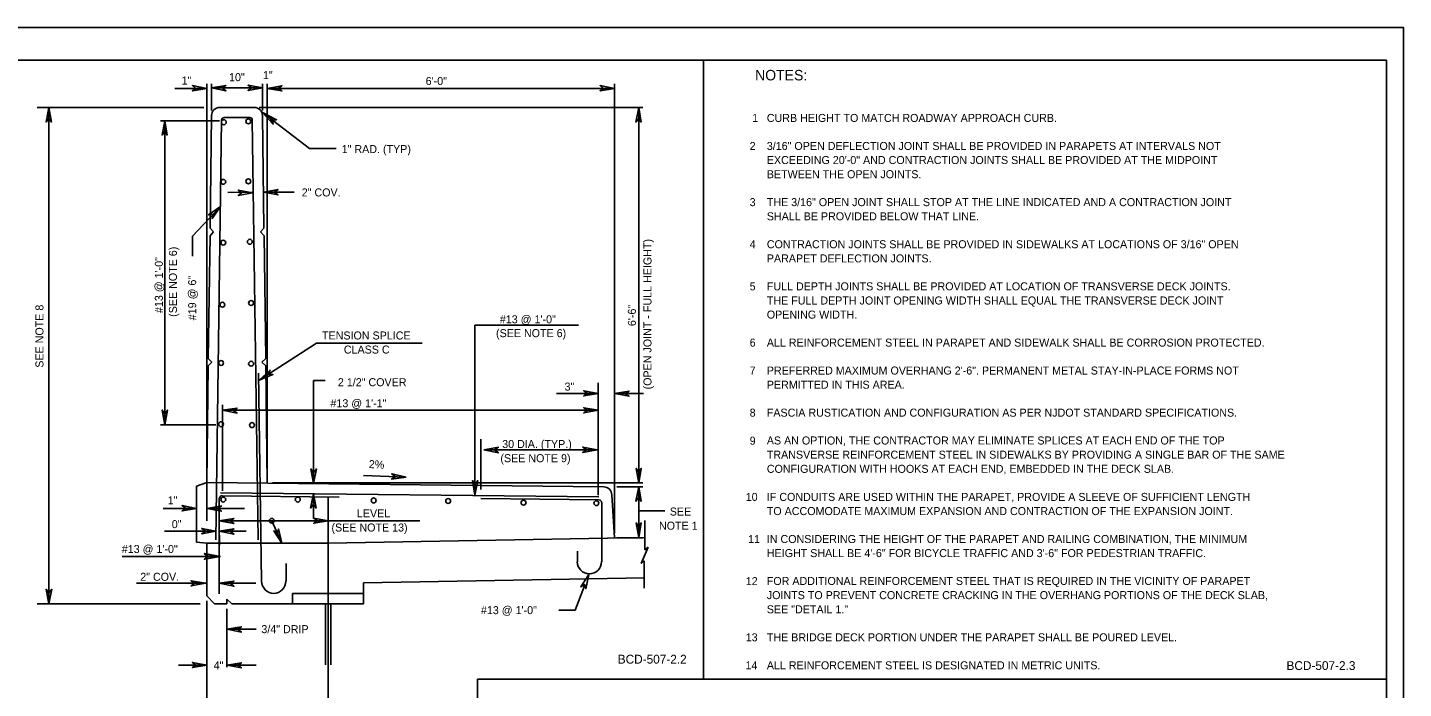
# Model space of a CAD drawing. Extents: x 528.22 to 531.18, y 154.44 to 156.27.
# Drawn here: x 529.419 to 531.177, y 155.427 to 156.272 of the extents above; entities that cross this region are included whole.
import ezdxf

# ---------------------------------------------------------------- set-up
doc = ezdxf.new("R2010")
doc.units = 0
for name, color, linetype in [('Level 1', 7, 'Continuous'), ('Level 2', 7, 'Continuous'), ('Level 41', 7, 'Continuous'), ('Level 5', 7, 'Continuous'), ('Level 6', 7, 'Continuous')]:
    doc.layers.add(name, color=color, linetype=linetype)

msp = doc.modelspace()

# ---------------------------------------------------------------- linework, layer by layer
at = {"layer": 'Level 1'}
for p, q in [((528.2192, 156.2717), (531.1775, 156.2717)), ((528.4058, 156.23), (531.1558, 156.23)), ((530.2827, 155.439), (530.2827, 156.23)), ((531.1558, 156.23), (530.7884, 156.23)), ((531.1558, 154.48), (531.1558, 156.23)), ((531.1558, 156.083), (531.1558, 156.23)), ((529.994, 155.439), (531.1558, 155.439)), ((529.994, 155.2741), (529.994, 155.439))]:
    msp.add_line(p, q, dxfattribs=at)
for points in [[(529.648, 156.1939), (529.6296, 156.1975), (529.6342, 156.1939), (529.6296, 156.1909)], [(529.648, 156.1939), (529.6296, 156.1975), (529.6342, 156.1939), (529.6296, 156.1909)], [(529.6539, 156.1946), (529.6726, 156.1909), (529.6677, 156.1946), (529.6726, 156.1975)], [(529.7192, 156.1946), (529.7008, 156.1978), (529.7054, 156.1946), (529.7008, 156.1913)], [(529.7192, 156.1946), (529.7008, 156.1978), (529.7054, 156.1946), (529.7008, 156.1913)], [(529.7254, 156.1939), (529.7441, 156.1906), (529.7392, 156.1939), (529.7441, 156.1972)], [(529.7254, 156.1939), (529.7441, 156.1906), (529.7392, 156.1939), (529.7441, 156.1972)], [(530.169, 156.1939), (530.1506, 156.1975), (530.1552, 156.1939), (530.1506, 156.1909)], [(530.169, 156.1939), (530.1506, 156.1975), (530.1552, 156.1939), (530.1506, 156.1909)], [(529.4462, 156.1693), (529.4426, 156.1509), (529.4462, 156.1555), (529.4495, 156.1509)], [(529.4462, 156.1693), (529.4426, 156.1509), (529.4462, 156.1555), (529.4495, 156.1509)], [(529.7192, 156.1631), (529.7329, 156.1483), (529.7313, 156.1539), (529.7372, 156.1539)], [(529.7192, 156.1631), (529.732, 156.149), (529.73, 156.1545), (529.7359, 156.1542)], [(529.7192, 156.1631), (529.732, 156.149), (529.73, 156.1545), (529.7359, 156.1542)], [(530.2001, 156.1693), (530.1965, 156.1509), (530.2001, 156.1555), (530.2031, 156.1509)], [(530.2001, 156.1693), (530.1965, 156.1509), (530.2001, 156.1555), (530.2031, 156.1509)], [(529.5945, 156.1526), (529.5909, 156.1342), (529.5945, 156.1388), (529.5974, 156.1342)], [(529.5945, 156.1526), (529.5909, 156.1342), (529.5945, 156.1388), (529.5974, 156.1342)], [(529.7064, 156.0604), (529.6883, 156.064), (529.6926, 156.0604), (529.6883, 156.0571)], [(529.7205, 156.0614), (529.7392, 156.0577), (529.7343, 156.0614), (529.7392, 156.0646)], [(529.7205, 156.0614), (529.7392, 156.0577), (529.7343, 156.0614), (529.7392, 156.0646)], [(529.6657, 156.043), (529.6503, 156.0322), (529.6562, 156.0331), (529.6549, 156.0276)], [(529.7149, 155.8212), (529.7326, 155.8281), (529.7267, 155.8287), (529.729, 155.834)], [(529.7149, 155.8212), (529.7326, 155.8281), (529.7267, 155.8287), (529.729, 155.834)], [(530.1483, 155.8038), (530.1299, 155.8074), (530.1345, 155.8038), (530.1299, 155.8009)], [(530.1483, 155.8038), (530.1299, 155.8074), (530.1345, 155.8038), (530.1299, 155.8009)], [(530.169, 155.8038), (530.1877, 155.8005), (530.1827, 155.8038), (530.1877, 155.8071)], [(530.169, 155.8038), (530.1877, 155.8005), (530.1827, 155.8038), (530.1877, 155.8071)], [(529.5945, 155.7641), (529.5978, 155.7828), (529.5945, 155.7779), (529.5912, 155.7828)], [(529.5945, 155.7641), (529.5978, 155.7828), (529.5945, 155.7779), (529.5912, 155.7828)], [(529.668, 155.7825), (529.6867, 155.7789), (529.6818, 155.7825), (529.6867, 155.7854)], [(529.668, 155.7825), (529.6867, 155.7789), (529.6818, 155.7825), (529.6867, 155.7854)], [(530.1483, 155.7825), (530.1299, 155.7858), (530.1345, 155.7825), (530.1299, 155.7792)], [(530.002, 155.732), (530.0207, 155.7283), (530.0157, 155.732), (530.0207, 155.7352)], [(530.002, 155.732), (530.0207, 155.7283), (530.0157, 155.732), (530.0207, 155.7352)], [(530.147, 155.732), (530.1286, 155.7356), (530.1332, 155.732), (530.1286, 155.7287)], [(530.147, 155.732), (530.1286, 155.7356), (530.1332, 155.732), (530.1286, 155.7287)], [(529.7844, 155.689), (529.7881, 155.7077), (529.7844, 155.7028), (529.7812, 155.7077)], [(529.7844, 155.689), (529.7881, 155.7077), (529.7844, 155.7028), (529.7812, 155.7077)], [(530.2001, 155.6896), (530.2034, 155.7083), (530.2001, 155.7034), (530.1969, 155.7083)], [(530.2001, 155.6896), (530.2034, 155.7083), (530.2001, 155.7034), (530.1969, 155.7083)], [(529.9029, 155.6969), (529.8845, 155.7011), (529.8891, 155.6975), (529.8842, 155.6946)], [(529.9029, 155.6969), (529.8845, 155.7011), (529.8891, 155.6975), (529.8842, 155.6946)], [(529.9908, 155.6739), (529.9944, 155.6926), (529.9908, 155.6873), (529.9875, 155.6926)], [(529.9908, 155.6739), (529.9944, 155.6926), (529.9908, 155.6873), (529.9875, 155.6926)], [(529.7844, 155.6759), (529.7808, 155.6575), (529.7844, 155.6621), (529.7877, 155.6575)], [(529.7844, 155.6759), (529.7808, 155.6575), (529.7844, 155.6621), (529.7877, 155.6575)], [(530.2001, 155.6847), (530.1965, 155.6663), (530.2001, 155.6709), (530.2031, 155.6663)], [(529.6348, 155.6572), (529.6165, 155.6608), (529.6211, 155.6572), (529.6165, 155.6539)], [(529.648, 155.6572), (529.6667, 155.6535), (529.6617, 155.6572), (529.6667, 155.6604)], [(529.664, 155.6414), (529.6827, 155.6378), (529.6778, 155.6414), (529.6827, 155.6444)], [(529.664, 155.6414), (529.6827, 155.6378), (529.6778, 155.6414), (529.6827, 155.6444)], [(529.8031, 155.6414), (529.7848, 155.6447), (529.7894, 155.6414), (529.7848, 155.6381)], [(529.8031, 155.6414), (529.7848, 155.6447), (529.7894, 155.6414), (529.7848, 155.6381)], [(530.2001, 155.6198), (530.2034, 155.6385), (530.2001, 155.6335), (530.1969, 155.6385)], [(529.6598, 155.628), (529.6417, 155.6316), (529.6463, 155.628), (529.6417, 155.6247)], [(529.664, 155.628), (529.6827, 155.6243), (529.6778, 155.628), (529.6827, 155.6309)], [(529.7441, 155.6129), (529.7395, 155.6309), (529.7385, 155.625), (529.7336, 155.6283)], [(529.6654, 155.5958), (529.645, 155.5994), (529.6496, 155.5958), (529.645, 155.5922)], [(529.6634, 155.5955), (529.645, 155.5991), (529.6496, 155.5955), (529.645, 155.5922)], [(529.6634, 155.5955), (529.645, 155.5991), (529.6496, 155.5955), (529.645, 155.5922)], [(529.6463, 155.5614), (529.628, 155.5646), (529.6325, 155.5614), (529.628, 155.5581)], [(529.664, 155.5614), (529.6827, 155.5577), (529.6778, 155.5614), (529.6827, 155.5643)], [(530.1362, 155.5728), (530.1263, 155.5568), (530.1312, 155.56), (530.1325, 155.5545)], [(529.4462, 155.5351), (529.4498, 155.5538), (529.4462, 155.5489), (529.4429, 155.5538)], [(529.4462, 155.5351), (529.4498, 155.5538), (529.4462, 155.5489), (529.4429, 155.5538)], [(529.6736, 155.5026), (529.6923, 155.499), (529.6873, 155.5026), (529.6923, 155.5059)], [(529.6736, 155.5026), (529.6923, 155.499), (529.6873, 155.5026), (529.6923, 155.5059)], [(529.648, 155.4567), (529.6296, 155.4603), (529.6342, 155.4567), (529.6296, 155.4537)], [(529.648, 155.4567), (529.6296, 155.4603), (529.6342, 155.4567), (529.6296, 155.4537)], [(529.6736, 155.4567), (529.6923, 155.4534), (529.6873, 155.4567), (529.6923, 155.46)], [(529.6736, 155.4567), (529.6923, 155.4534), (529.6873, 155.4567), (529.6923, 155.46)]]:
    msp.add_lwpolyline(points, close=True, dxfattribs=at)
at = {"layer": 'Level 2'}
for p, q in [((529.6644, 156.1693), (529.7087, 156.1693)), ((529.6539, 156.1591), (529.6522, 156.0151)), ((529.7192, 156.1591), (529.7211, 156.0151)), ((529.6522, 156.0056), (529.6499, 155.8488)), ((529.6568, 156.0105), (529.6522, 156.0151)), ((529.6568, 156.0105), (529.6522, 156.0056)), ((529.7165, 156.0105), (529.7211, 156.0151)), ((529.7165, 156.0105), (529.7215, 156.0056)), ((529.7215, 156.0056), (529.7234, 155.8488)), ((529.6545, 155.8442), (529.6496, 155.8392)), ((529.6545, 155.8442), (529.6499, 155.8488)), ((529.7185, 155.8442), (529.7234, 155.8488)), ((529.7185, 155.8442), (529.7234, 155.8392)), ((529.6496, 155.8392), (529.648, 155.6903)), ((529.7234, 155.8392), (529.7254, 155.6896)), ((529.648, 155.6903), (529.6348, 155.6857)), ((529.6348, 155.6857), (529.6348, 155.6142)), ((529.648, 155.6903), (530.1555, 155.6847)), ((529.8031, 155.6716), (529.8031, 155.3783)), ((530.1657, 155.6745), (530.169, 155.6194)), ((530.2077, 155.604), (530.2077, 155.6417)), ((530.208, 155.6201), (529.8031, 155.6129)), ((529.648, 155.6129), (529.6348, 155.6142)), ((529.8031, 155.6129), (529.648, 155.6129)), ((529.648, 155.6129), (529.648, 155.5453)), ((530.2123, 155.6076), (530.2031, 155.5869)), ((530.2077, 155.604), (530.2123, 155.6076)), ((530.2031, 155.5869), (530.207, 155.5902)), ((530.207, 155.5902), (530.207, 155.5554)), ((530.208, 155.5682), (529.8484, 155.562)), ((529.648, 155.5453), (529.6581, 155.5351)), ((529.7575, 155.5482), (529.8484, 155.5482)), ((529.7575, 155.5482), (529.8484, 155.5482)), ((529.7575, 155.5482), (529.7575, 155.5351)), ((529.8484, 155.5351), (529.8484, 155.562)), ((529.6581, 155.5351), (529.6736, 155.5351)), ((529.6736, 155.5413), (529.6736, 155.5351)), ((529.6736, 155.5413), (529.6801, 155.5351)), ((529.6801, 155.5351), (529.8484, 155.5351)), ((529.7999, 155.5351), (529.7999, 155.4573)), ((529.8064, 155.5351), (529.8064, 155.4573))]:
    msp.add_line(p, q, dxfattribs=at)
for centre in [(529.6698, 156.1506), (529.7012, 156.1517), (529.6691, 156.0744), (529.7012, 156.0751), (529.6691, 155.9968), (529.703, 155.9979), (529.668, 155.9174), (529.7047, 155.9196), (529.6663, 155.843), (529.7047, 155.842), (529.6663, 155.7647), (529.7058, 155.7636), (529.6691, 155.6684), (529.7643, 155.6684), (529.8613, 155.6673), (529.9566, 155.6666), (530.0529, 155.6645), (530.146, 155.6638)]:
    msp.add_circle(centre, 0.00313, dxfattribs=at)
for centre, start, end in [((529.6645, 156.1591), 90, 179.2258), ((529.7088, 156.1591), 0.7742, 90), ((530.1553, 155.6743), 0, 89.3489)]:
    msp.add_arc(centre, 0.0104, start, end, dxfattribs=at)
at = {"layer": 'Level 41'}
msp.add_lwpolyline([(528.2192, 156.2717), (531.1775, 156.2717), (531.1775, 154.4383), (528.2192, 154.4383)], close=True, dxfattribs=at)
at = {"layer": 'Level 5'}
for p, q in [((529.648, 155.6969), (529.648, 156.1995)), ((529.6539, 156.1657), (529.6539, 156.1995)), ((529.6539, 156.1657), (529.6539, 156.1995)), ((529.7192, 156.1657), (529.7192, 156.1995)), ((529.7254, 155.6959), (529.7254, 156.1995)), ((530.169, 155.6257), (530.169, 156.1995)), ((529.648, 156.1939), (529.607, 156.1939)), ((529.7192, 156.1946), (529.6539, 156.1946)), ((529.7254, 156.1939), (529.9472, 156.1939)), ((530.169, 156.1939), (529.9472, 156.1939)), ((529.6444, 156.1693), (529.4314, 156.1693)), ((529.4462, 156.1693), (529.4462, 155.5351)), ((529.7149, 156.1693), (530.2054, 156.1693)), ((529.7192, 156.1631), (529.7792, 156.1171)), ((530.2001, 155.6896), (530.2001, 156.1693)), ((529.6644, 156.1526), (529.5889, 156.1526)), ((529.5945, 155.7641), (529.5945, 156.1526)), ((529.7792, 156.1171), (529.8133, 156.1171)), ((529.6749, 156.0607), (529.7077, 156.0614)), ((529.7201, 156.0614), (529.7598, 156.0614)), ((529.6657, 156.043), (529.6296, 156.0052)), ((529.6296, 156.0052), (529.6296, 155.9793)), ((529.9908, 155.6739), (529.9908, 155.8914)), ((529.9908, 155.8914), (530.123, 155.8914)), ((529.7149, 155.8212), (529.7884, 155.8681)), ((529.7884, 155.8681), (529.9232, 155.8681)), ((529.7844, 155.689), (529.7844, 155.8205)), ((529.7844, 155.8205), (529.7992, 155.8205)), ((530.1483, 155.6742), (530.1483, 155.8176)), ((530.1483, 155.8038), (530.0948, 155.8038)), ((530.169, 155.8038), (530.206, 155.8038)), ((529.668, 155.6795), (529.668, 155.7894)), ((529.668, 155.7825), (530.1483, 155.7825)), ((530.169, 155.6257), (530.169, 155.7792)), ((529.6598, 155.7641), (529.5889, 155.7641)), ((529.9984, 155.6814), (529.9984, 155.7454)), ((530.002, 155.732), (530.147, 155.732)), ((529.6348, 155.6857), (529.6348, 155.6499)), ((529.648, 155.6903), (529.648, 155.6414)), ((529.732, 155.6896), (530.2054, 155.6896)), ((529.9029, 155.6969), (529.8484, 155.6991)), ((529.7844, 155.6759), (529.7844, 155.6444)), ((530.1722, 155.6847), (530.2054, 155.6847)), ((530.2001, 155.6198), (530.2001, 155.6847)), ((529.5922, 155.6572), (529.6348, 155.6572)), ((529.648, 155.6572), (529.6962, 155.6572)), ((530.2001, 155.6542), (530.2333, 155.6542)), ((529.664, 155.6414), (529.9203, 155.6414)), ((529.731, 155.6414), (529.7441, 155.6129)), ((529.8031, 155.6339), (529.8031, 155.6467)), ((529.6594, 155.628), (529.5938, 155.628)), ((529.6985, 155.628), (529.664, 155.628)), ((529.6644, 155.6102), (529.6644, 155.623)), ((530.1722, 155.6194), (530.2054, 155.6194)), ((529.6634, 155.5955), (529.54, 155.5955)), ((529.648, 155.5614), (529.5581, 155.5614)), ((529.7106, 155.5614), (529.664, 155.5614)), ((530.1306, 155.5584), (530.1188, 155.5272)), ((529.6398, 155.5351), (529.4314, 155.5351)), ((529.648, 155.539), (529.648, 155.4774)), ((529.648, 155.539), (529.648, 155.3691)), ((529.6736, 155.5289), (529.6736, 155.4541)), ((530.1188, 155.5272), (530.0981, 155.5272)), ((529.6736, 155.5026), (529.711, 155.5026)), ((529.648, 155.4567), (529.6119, 155.4567)), ((529.6736, 155.4567), (529.711, 155.4567)), ((529.7999, 155.4656), (529.7999, 155.4629))]:
    msp.add_line(p, q, dxfattribs=at)
msp.add_circle((529.731, 155.6414), 0.00303, dxfattribs=at)
at = {"layer": 'Level 6'}
for points in [[(529.667, 156.1535), (529.6594, 155.6171)], [(529.6703, 156.1565), (529.7031, 156.1565)], [(529.706, 156.1535), (529.7136, 155.6171)], [(529.7142, 155.8301), (529.7178, 155.564)], [(529.664, 155.6703), (529.664, 155.6273)], [(529.6657, 155.6772), (530.149, 155.6719)], [(529.6677, 155.6732), (529.8173, 155.6716)], [(529.9984, 155.6699), (530.1493, 155.668)], [(530.1529, 155.6647), (530.1529, 155.6194)], [(529.664, 155.6273), (529.664, 155.5479)], [(530.1529, 155.5889), (530.1529, 155.6194)], [(530.1217, 155.5889), (530.1217, 155.6027)], [(529.7493, 155.564), (529.7493, 155.5866)]]:
    msp.add_lwpolyline(points, dxfattribs=at)
for centre, radius, start, end in [((529.6702, 156.1533), 0.00324, 90, 179.2258), ((529.703, 156.1533), 0.00324, 0.7742, 90), ((529.6676, 155.6702), 0.00324, 90, 179.2258), ((530.1494, 155.6647), 0.00324, 0, 89.3489), ((530.1371, 155.589), 0.0155, 180, 0), ((530.1371, 155.589), 0.0155, 0, 1.7373), ((529.7336, 155.5641), 0.0155, 180, 0), ((529.7336, 155.5641), 0.0155, 0, 1.7373)]:
    msp.add_arc(centre, radius, start, end, dxfattribs=at)

# ---------------------------------------------------------------- texts
at = {"layer": 'Level 1'}
for s, height, p in [('10"', 0.01023, (529.6765, 156.2031)), ('1"', 0.01023, (529.7198, 156.2057)), ('NOTES:', 0.0134, (530.3488, 156.2041)), ('1"', 0.01023, (529.6158, 156.1988)), ('6\'-0"', 0.01023, (529.9278, 156.1982)), ('1', 0.0102, (530.3451, 156.151)), ('CURB HEIGHT TO MATCH ROADWAY APPROACH CURB.', 0.010228, (530.3638, 156.151)), ('2', 0.0102, (530.3419, 156.1152)), ('3/16" OPEN DEFLECTION JOINT SHALL BE PROVIDED IN PARAPETS AT INTERVALS NOT', 0.010228, (530.3638, 156.1152)), ('1" RAD. (TYP)', 0.010228, (529.8205, 156.1112)), ('EXCEEDING 20\'-0" AND CONTRACTION JOINTS SHALL BE PROVIDED AT THE MIDPOINT', 0.010228, (530.3638, 156.0972)), ('BETWEEN THE OPEN JOINTS.', 0.010228, (530.3638, 156.0791)), ('2" COV.', 0.01023, (529.7694, 156.0558)), ('3', 0.0102, (530.3419, 156.0434)), ('THE 3/16" OPEN JOINT SHALL STOP AT THE LINE INDICATED AND A CONTRACTION JOINT', 0.010228, (530.3638, 156.0434)), ('SHALL BE PROVIDED BELOW THAT LINE.', 0.010228, (530.3638, 156.0253)), ('4', 0.0102, (530.3419, 155.9896)), ('CONTRACTION JOINTS SHALL BE PROVIDED IN SIDEWALKS AT LOCATIONS OF 3/16" OPEN', 0.010228, (530.3638, 155.9896)), ('PARAPET DEFLECTION JOINTS.', 0.010228, (530.3638, 155.9715)), ('5', 0.0102, (530.3419, 155.9358)), ('FULL DEPTH JOINTS SHALL BE PROVIDED AT LOCATION OF TRANSVERSE DECK JOINTS.', 0.010228, (530.3638, 155.9358)), ('THE FULL DEPTH JOINT OPENING WIDTH SHALL EQUAL THE TRANSVERSE DECK JOINT', 0.010228, (530.3638, 155.9177)), ('#13 @ 1\'-0"', 0.010228, (530.0226, 155.8937)), ('OPENING WIDTH.', 0.010228, (530.3638, 155.8997)), ('TENSION SPLICE', 0.010228, (529.7953, 155.873)), ('(SEE NOTE 6)', 0.010228, (530.0177, 155.876)), ('CLASS C', 0.01023, (529.8232, 155.855)), ('6', 0.0102, (530.3419, 155.8639)), ('ALL REINFORCEMENT STEEL IN PARAPET AND SIDEWALK SHALL BE CORROSION PROTECTED.', 0.010228, (530.3638, 155.8639)), ('7', 0.0102, (530.3419, 155.8282)), ('PREFERRED MAXIMUM OVERHANG 2\'-6". PERMANENT METAL STAY-IN-PLACE FORMS NOT', 0.010228, (530.3638, 155.8282)), ('2 1/2" COVER', 0.010228, (529.8156, 155.8133)), ('3"', 0.01023, (530.1053, 155.8077)), ('PERMITTED IN THIS AREA.', 0.010228, (530.3638, 155.8101)), ('#13 @ 1\'-1"', 0.010228, (529.8061, 155.7864)), ('8', 0.0102, (530.3419, 155.7744)), ('FASCIA RUSTICATION AND CONFIGURATION AS PER NJDOT STANDARD SPECIFICATIONS.', 0.010228, (530.3638, 155.7744)), ('30 DIA. (TYP.)', 0.010228, (530.0256, 155.7343)), ('9', 0.0102, (530.3419, 155.7386)), ('AS AN OPTION, THE CONTRACTOR MAY ELIMINATE SPLICES AT EACH END OF THE TOP', 0.010228, (530.3638, 155.7388)), ('(SEE NOTE 9)', 0.010228, (530.0233, 155.7162)), ('TRANSVERSE REINFORCEMENT STEEL IN SIDEWALKS BY PROVIDING A SINGLE BAR OF THE SAME', 0.010228, (530.3638, 155.7207)), ('CONFIGURATION WITH HOOKS AT EACH END, EMBEDDED IN THE DECK SLAB.', 0.010228, (530.3638, 155.7026)), ('1"', 0.01023, (529.5981, 155.6624)), ('10', 0.01017, (530.3369, 155.6667)), ('IF CONDUITS ARE USED WITHIN THE PARAPET, PROVIDE A SLEEVE OF SUFFICIENT LENGTH', 0.010228, (530.3638, 155.6667)), ('LEVEL', 0.01023, (529.8399, 155.6457)), ('SEE', 0.01023, (530.2398, 155.648)), ('TO ACCOMODATE MAXIMUM EXPANSION AND CONTRACTION OF THE EXPANSION JOINT.', 0.010228, (530.3638, 155.6486)), ('0"', 0.01023, (529.6033, 155.6319)), ('(SEE NOTE 13)', 0.010228, (529.8074, 155.6276)), ('NOTE 1', 0.01023, (530.226, 155.6299)), ('11', 0.01017, (530.3399, 155.6129)), ('IN CONSIDERING THE HEIGHT OF THE PARAPET AND RAILING COMBINATION, THE MINIMUM', 0.010228, (530.3638, 155.6129)), ('#13 @ 1\'-0"', 0.010228, (529.5394, 155.6001)), ('HEIGHT SHALL BE 4\'-6" FOR BICYCLE TRAFFIC AND 3\'-6" FOR PEDESTRIAN TRAFFIC.', 0.010228, (530.3638, 155.5949)), ('2" COV.', 0.01023, (529.563, 155.5646)), ('12', 0.01017, (530.3369, 155.5591)), ('FOR ADDITIONAL REINFORCEMENT STEEL THAT IS REQUIRED IN THE VICINITY OF PARAPET ', 0.010228, (530.3638, 155.5593)), ('JOINTS TO PREVENT CONCRETE CRACKING IN THE OVERHANG PORTIONS OF THE DECK SLAB,', 0.010228, (530.3638, 155.5412)), ('#13 @ 1\'-0"', 0.010228, (529.9984, 155.522)), ('SEE "DETAIL 1."', 0.010228, (530.3638, 155.5231)), ('3/4" DRIP', 0.01023, (529.7178, 155.4977)), ('13', 0.01017, (530.3369, 155.4873)), ('THE BRIDGE DECK PORTION UNDER THE PARAPET SHALL BE POURED LEVEL.', 0.010228, (530.3638, 155.4873)), ('4"', 0.01023, (529.6568, 155.4514)), ('14', 0.01017, (530.3366, 155.4515)), ('ALL REINFORCEMENT STEEL IS DESIGNATED IN METRIC UNITS.', 0.010228, (530.3638, 155.4515))]:
    msp.add_text(s, height=height, dxfattribs=at).set_placement(p)
for s, height, rotation, p in [('(SEE NOTE 6)', 0.010228, 90, (529.6099, 155.9019)), ('(OPEN JOINT - FULL HEIGHT)', 0.010228, 90, (530.2164, 155.8092)), ('#13 @ 1\'-0"', 0.010228, 90, (529.5919, 155.9068)), ('#19 @ 6"', 0.01023, 90, (529.6345, 155.8976)), ('SEE NOTE 8', 0.01023, 90, (529.4393, 155.8369)), ('6\'-6"', 0.01023, 90, (530.1965, 155.8901)), ('2%', 0.01023, 357.7562, (529.855, 155.7087))]:
    msp.add_text(s, height=height, rotation=rotation, dxfattribs=at).set_placement(p)
at = {"layer": 'Level 5'}
for s, p in [('BCD-507-2.2', (530.1733, 155.4588)), ('BCD-507-2.3', (531.028, 155.4506))]:
    msp.add_text(s, height=0.011287, dxfattribs=at).set_placement(p)

doc.saveas('drawing.dxf')
